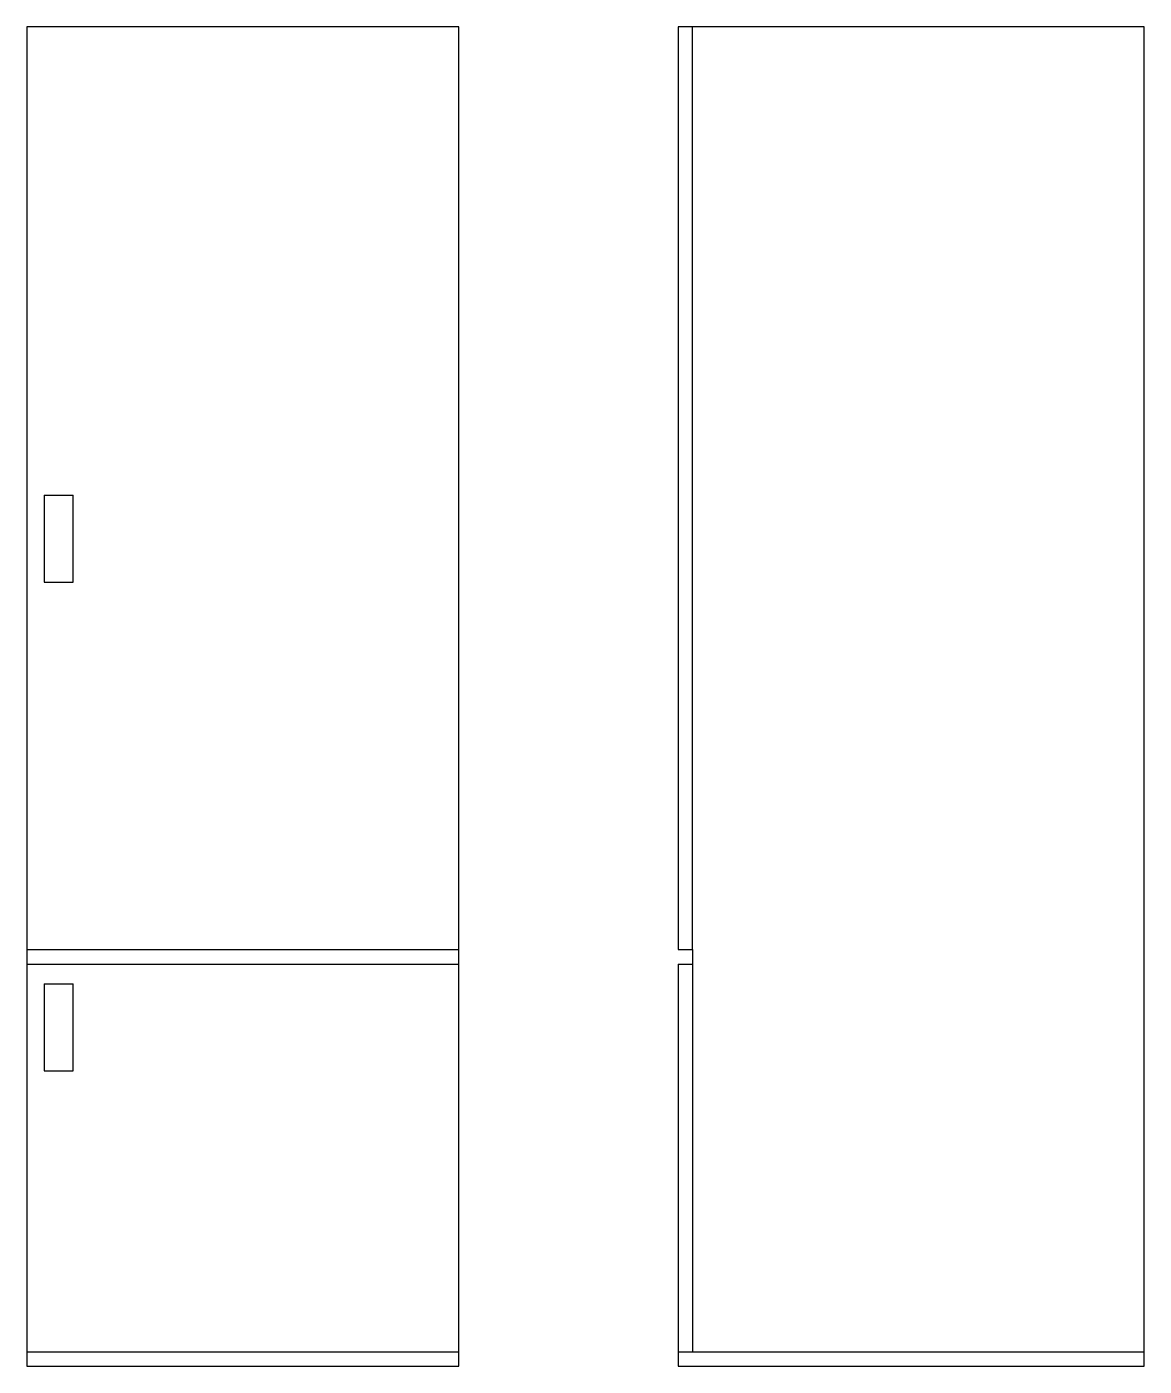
# Model space of a CAD drawing. Header units: millimetres. Extents: x 648 to 802, y 281 to 466.
import ezdxf

# ---------------------------------------------------------------- set-up
doc = ezdxf.new("R2010")
doc.units = ezdxf.units.MM

msp = doc.modelspace()

# ---------------------------------------------------------------- linework, layer by layer
for p, q in [((707.4, 465.77), (647.9, 465.77)), ((647.9, 465.77), (647.9, 281.27)), ((707.4, 281.27), (707.4, 465.77)), ((801.8, 465.77), (737.6, 465.77)), ((737.6, 465.77), (737.6, 338.65)), ((739.6, 338.65), (739.6, 465.77)), ((801.8, 281.27), (801.8, 465.77)), ((650.28, 401.27), (650.28, 389.27)), ((650.28, 401.27), (654.28, 401.27)), ((654.28, 389.27), (654.28, 401.27)), ((650.28, 389.27), (654.28, 389.27)), ((647.9, 338.65), (707.4, 338.65)), ((737.6, 338.65), (739.6, 338.65)), ((739.6, 338.65), (739.6, 336.65)), ((647.9, 336.65), (707.4, 336.65)), ((737.6, 336.65), (739.6, 336.65)), ((737.6, 336.65), (737.6, 281.27)), ((739.6, 336.65), (739.6, 283.27)), ((650.28, 333.95), (650.28, 321.95)), ((650.28, 333.95), (654.28, 333.95)), ((654.28, 321.95), (654.28, 333.95)), ((650.28, 321.95), (654.28, 321.95)), ((647.9, 283.27), (707.4, 283.27)), ((737.6, 283.27), (801.8, 283.27)), ((647.9, 281.27), (707.4, 281.27)), ((737.6, 281.27), (801.8, 281.27))]:
    msp.add_line(p, q)

doc.saveas('drawing.dxf')
